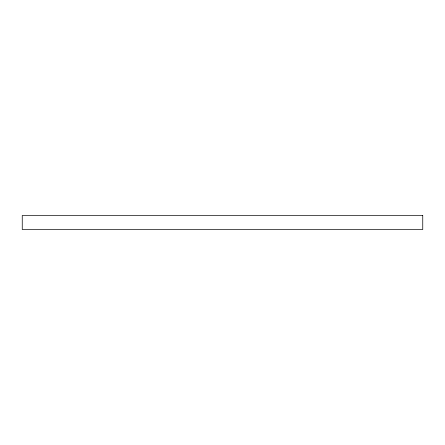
<?xml version="1.0" encoding="UTF-8"?>
<svg xmlns="http://www.w3.org/2000/svg" width="445" height="445" viewBox="0 0 445 445"><rect width="100%" height="100%" fill="white"/><g stroke="black" fill="none" stroke-linecap="round" stroke-linejoin="round"><path stroke-width="0.67" d="M422.75 215.491L22.25 215.491L22.25 229.509L422.75 229.509L422.75 215.491"/></g></svg>
